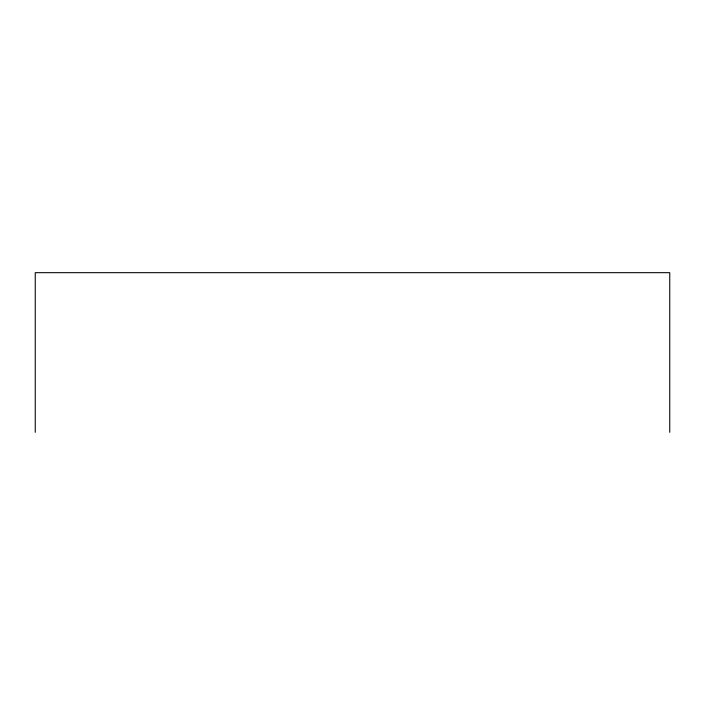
<?xml version="1.0" encoding="UTF-8"?>
<svg xmlns="http://www.w3.org/2000/svg" width="705" height="705" viewBox="0 0 705 705"><rect width="100%" height="100%" fill="white"/><g stroke="black" fill="none" stroke-linecap="round" stroke-linejoin="round"><path stroke-width="1.06" d="M669.75 432.324L669.75 272.676L35.25 272.676L35.25 432.324"/></g></svg>
